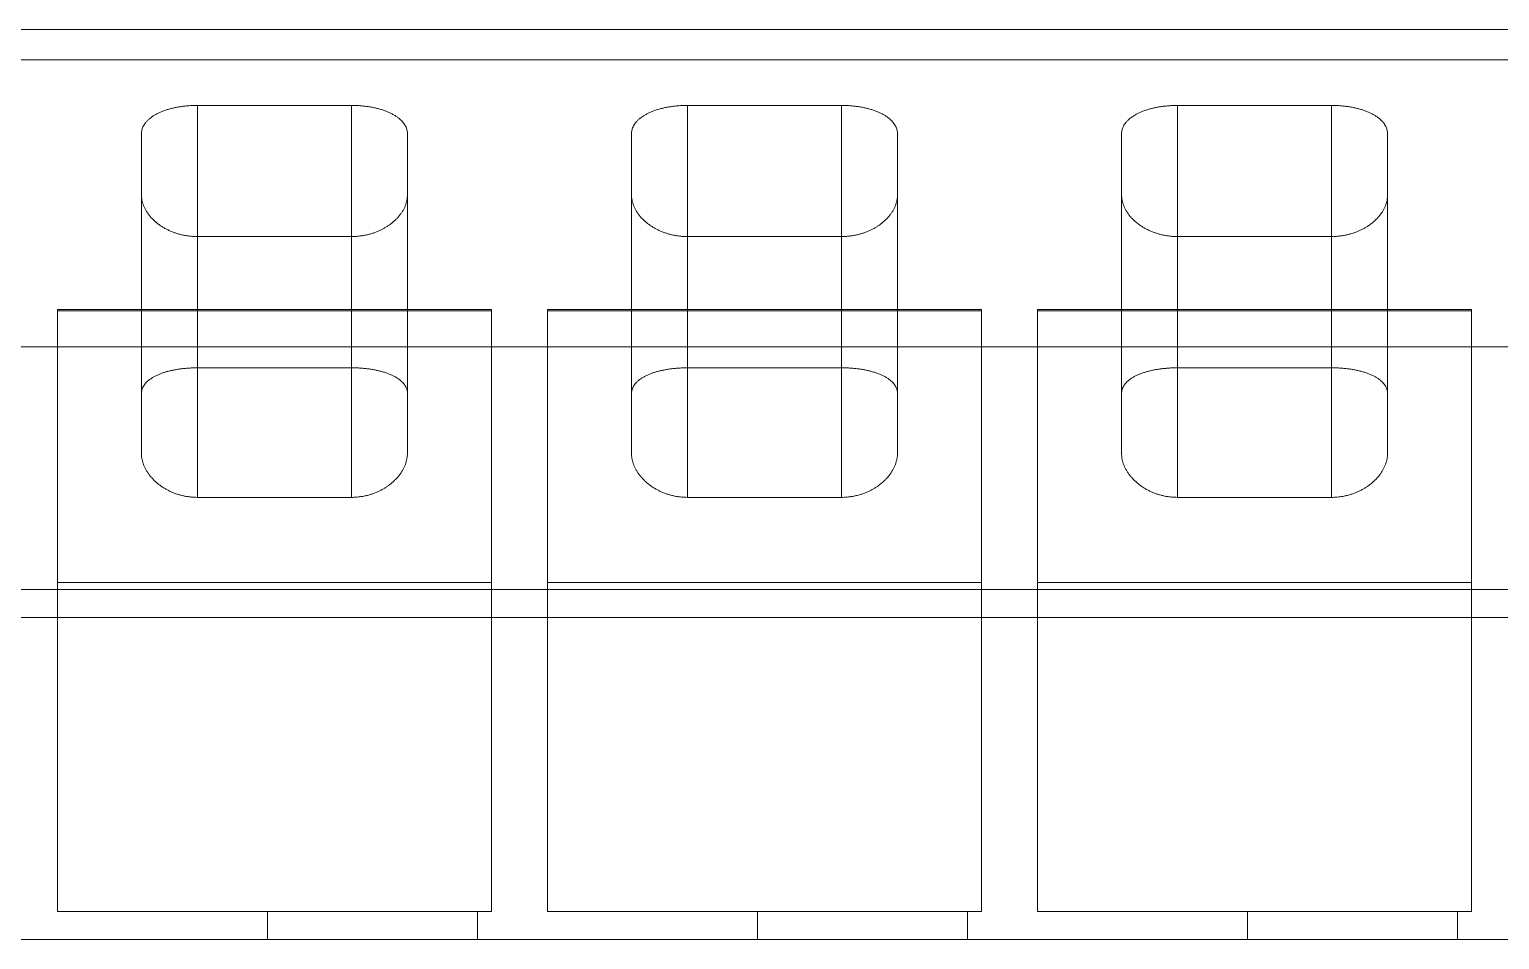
# Paper-space layout 'Presentación1' of a CAD drawing. Header units: millimetres. Extents: x 455 to 3402, y 15 to 1454.
# Drawn here: x 3157.21 to 3192.21, y 1432.61 to 1454.27 of the extents above; entities that cross this region are included whole.
import ezdxf

# ---------------------------------------------------------------- set-up
doc = ezdxf.new("R2010")
doc.units = ezdxf.units.MM

psp = doc.layouts.new('Presentación1')

# ---------------------------------------------------------------- linework, layer by layer
at = {"color": 7, "linetype": 'Continuous', "lineweight": 15}
for p, q in [((3264.878, 1454.274, -679.023), (3144.878, 1454.274, -679.023)), ((3264.878, 1453.553, -679.023), (3144.878, 1453.553, -679.023)), ((3161.211, 1452.464, -679.023), (3164.878, 1452.464, -679.023)), ((3161.211, 1452.464, -679.023), (3161.211, 1446.218, -679.023)), ((3164.878, 1452.464, -679.023), (3164.878, 1446.218, -679.023)), ((3172.878, 1452.464, -679.023), (3176.544, 1452.464, -679.023)), ((3172.878, 1452.464, -679.023), (3172.878, 1446.218, -679.023)), ((3176.544, 1452.464, -679.023), (3176.544, 1446.218, -679.023)), ((3184.544, 1452.464, -679.023), (3188.211, 1452.464, -679.023)), ((3184.544, 1452.464, -679.023), (3184.544, 1446.218, -679.023)), ((3188.211, 1452.464, -679.023), (3188.211, 1446.218, -679.023)), ((3159.878, 1450.337, -679.023), (3159.878, 1451.783, -679.023)), ((3159.878, 1451.783, -679.023), (3159.878, 1445.604, -679.023)), ((3166.211, 1451.783, -679.023), (3166.211, 1450.337, -679.023)), ((3166.211, 1451.783, -679.023), (3166.211, 1445.604, -679.023)), ((3171.544, 1450.337, -679.023), (3171.544, 1451.783, -679.023)), ((3171.544, 1451.783, -679.023), (3171.544, 1445.604, -679.023)), ((3177.878, 1451.783, -679.023), (3177.878, 1450.337, -679.023)), ((3177.878, 1451.783, -679.023), (3177.878, 1445.604, -679.023)), ((3183.211, 1450.337, -679.023), (3183.211, 1451.783, -679.023)), ((3183.211, 1451.783, -679.023), (3183.211, 1445.604, -679.023)), ((3189.544, 1451.783, -679.023), (3189.544, 1450.337, -679.023)), ((3189.544, 1451.783, -679.023), (3189.544, 1445.604, -679.023)), ((3159.878, 1450.337, -679.023), (3159.878, 1444.185, -679.023)), ((3166.211, 1450.337, -679.023), (3166.211, 1444.185, -679.023)), ((3171.544, 1450.337, -679.023), (3171.544, 1444.185, -679.023)), ((3177.878, 1450.337, -679.023), (3177.878, 1444.185, -679.023)), ((3183.211, 1450.337, -679.023), (3183.211, 1444.185, -679.023)), ((3189.544, 1450.337, -679.023), (3189.544, 1444.185, -679.023)), ((3164.878, 1449.343, -679.023), (3161.211, 1449.343, -679.023)), ((3161.211, 1449.343, -679.023), (3161.211, 1443.134, -679.023)), ((3164.878, 1449.343, -679.023), (3164.878, 1443.134, -679.023)), ((3176.544, 1449.343, -679.023), (3172.878, 1449.343, -679.023)), ((3172.878, 1449.343, -679.023), (3172.878, 1443.134, -679.023)), ((3176.544, 1449.343, -679.023), (3176.544, 1443.134, -679.023)), ((3188.211, 1449.343, -679.023), (3184.544, 1449.343, -679.023)), ((3184.544, 1449.343, -679.023), (3184.544, 1443.134, -679.023)), ((3188.211, 1449.343, -679.023), (3188.211, 1443.134, -679.023)), ((3157.878, 1447.607, -679.023), (3157.878, 1441.111, -679.023)), ((3157.878, 1447.607, -679.023), (3157.878, 1447.574, -679.023)), ((3168.211, 1447.607, -679.023), (3157.878, 1447.607, -679.023)), ((3168.211, 1441.111, -679.023), (3168.211, 1447.607, -679.023)), ((3168.211, 1447.574, -679.023), (3168.211, 1447.607, -679.023)), ((3169.544, 1447.607, -679.023), (3169.544, 1441.111, -679.023)), ((3179.878, 1447.607, -679.023), (3169.544, 1447.607, -679.023)), ((3169.544, 1447.607, -679.023), (3169.544, 1447.574, -679.023)), ((3179.878, 1441.111, -679.023), (3179.878, 1447.607, -679.023)), ((3179.878, 1447.574, -679.023), (3179.878, 1447.607, -679.023)), ((3181.211, 1447.607, -679.023), (3181.211, 1441.111, -679.023)), ((3191.544, 1447.607, -679.023), (3181.211, 1447.607, -679.023)), ((3181.211, 1447.607, -679.023), (3181.211, 1447.574, -679.023)), ((3191.544, 1441.111, -679.023), (3191.544, 1447.607, -679.023)), ((3191.544, 1447.574, -679.023), (3191.544, 1447.607, -679.023)), ((3168.211, 1447.574, -679.023), (3157.878, 1447.574, -679.023)), ((3157.878, 1433.274, -679.023), (3157.878, 1447.574, -679.023)), ((3168.211, 1447.574, -679.023), (3168.211, 1433.274, -679.023)), ((3179.878, 1447.574, -679.023), (3169.544, 1447.574, -679.023)), ((3169.544, 1433.274, -679.023), (3169.544, 1447.574, -679.023)), ((3179.878, 1447.574, -679.023), (3179.878, 1433.274, -679.023)), ((3191.544, 1447.574, -679.023), (3181.211, 1447.574, -679.023)), ((3181.211, 1433.274, -679.023), (3181.211, 1447.574, -679.023)), ((3191.544, 1447.574, -679.023), (3191.544, 1433.274, -679.023)), ((3264.878, 1446.714, -679.023), (3144.878, 1446.714, -679.023)), ((3161.211, 1446.218, -679.023), (3164.878, 1446.218, -679.023)), ((3172.878, 1446.218, -679.023), (3176.544, 1446.218, -679.023)), ((3184.544, 1446.218, -679.023), (3188.211, 1446.218, -679.023)), ((3159.878, 1444.185, -679.023), (3159.878, 1445.604, -679.023)), ((3166.211, 1445.604, -679.023), (3166.211, 1444.185, -679.023)), ((3171.544, 1444.185, -679.023), (3171.544, 1445.604, -679.023)), ((3177.878, 1445.604, -679.023), (3177.878, 1444.185, -679.023)), ((3183.211, 1444.185, -679.023), (3183.211, 1445.604, -679.023)), ((3189.544, 1445.604, -679.023), (3189.544, 1444.185, -679.023)), ((3164.878, 1443.134, -679.023), (3161.211, 1443.134, -679.023)), ((3176.544, 1443.134, -679.023), (3172.878, 1443.134, -679.023)), ((3188.211, 1443.134, -679.023), (3184.544, 1443.134, -679.023)), ((3157.878, 1433.274, -679.023), (3157.878, 1441.111, -679.023)), ((3168.211, 1441.111, -679.023), (3157.878, 1441.111, -679.023)), ((3168.211, 1441.111, -679.023), (3168.211, 1433.274, -679.023)), ((3169.544, 1433.274, -679.023), (3169.544, 1441.111, -679.023)), ((3179.878, 1441.111, -679.023), (3169.544, 1441.111, -679.023)), ((3179.878, 1441.111, -679.023), (3179.878, 1433.274, -679.023)), ((3181.211, 1433.274, -679.023), (3181.211, 1441.111, -679.023)), ((3191.544, 1441.111, -679.023), (3181.211, 1441.111, -679.023)), ((3191.544, 1441.111, -679.023), (3191.544, 1433.274, -679.023)), ((3264.878, 1440.941, -679.023), (3144.878, 1440.941, -679.023)), ((3264.878, 1440.274, -679.023), (3144.878, 1440.274, -679.023)), ((3168.211, 1433.274, -679.023), (3157.878, 1433.274, -679.023)), ((3162.878, 1433.274, -679.023), (3157.878, 1433.274, -679.023)), ((3162.878, 1433.274, -679.023), (3162.878, 1432.607, -679.023)), ((3162.878, 1433.274, -679.023), (3167.878, 1433.274, -679.023)), ((3167.878, 1433.274, -679.023), (3167.878, 1432.607, -679.023)), ((3168.211, 1433.274, -679.023), (3167.878, 1433.274, -679.023)), ((3179.878, 1433.274, -679.023), (3169.544, 1433.274, -679.023)), ((3174.544, 1433.274, -679.023), (3169.544, 1433.274, -679.023)), ((3174.544, 1433.274, -679.023), (3174.544, 1432.607, -679.023)), ((3174.544, 1433.274, -679.023), (3179.544, 1433.274, -679.023)), ((3179.544, 1433.274, -679.023), (3179.544, 1432.607, -679.023)), ((3179.878, 1433.274, -679.023), (3179.544, 1433.274, -679.023)), ((3191.544, 1433.274, -679.023), (3181.211, 1433.274, -679.023)), ((3186.211, 1433.274, -679.023), (3181.211, 1433.274, -679.023)), ((3186.211, 1433.274, -679.023), (3186.211, 1432.607, -679.023)), ((3186.211, 1433.274, -679.023), (3191.211, 1433.274, -679.023)), ((3191.211, 1433.274, -679.023), (3191.211, 1432.607, -679.023)), ((3191.544, 1433.274, -679.023), (3191.211, 1433.274, -679.023)), ((3144.878, 1432.607, -679.023), (3192.878, 1432.607, -679.023)), ((3156.211, 1432.607, -679.023), (3162.878, 1432.607, -679.023)), ((3167.878, 1432.607, -679.023), (3162.878, 1432.607, -679.023)), ((3167.878, 1432.607, -679.023), (3174.544, 1432.607, -679.023)), ((3179.544, 1432.607, -679.023), (3174.544, 1432.607, -679.023)), ((3179.544, 1432.607, -679.023), (3186.211, 1432.607, -679.023)), ((3191.211, 1432.607, -679.023), (3186.211, 1432.607, -679.023)), ((3191.211, 1432.607, -679.023), (3192.878, 1432.607, -679.023))]:
    psp.add_line(p, q, dxfattribs=at)
for points, knots in [([(3159.878, 1451.783, -679.023), (3159.878, 1451.799, -679.023), (3159.88, 1451.832, -679.023), (3159.889, 1451.88, -679.023), (3159.904, 1451.928, -679.023), (3159.926, 1451.977, -679.023), (3159.956, 1452.026, -679.023), (3159.996, 1452.076, -679.023), (3160.043, 1452.125, -679.023), (3160.098, 1452.171, -679.023), (3160.158, 1452.213, -679.023), (3160.224, 1452.252, -679.023), (3160.294, 1452.288, -679.023), (3160.369, 1452.32, -679.023), (3160.451, 1452.35, -679.023), (3160.533, 1452.376, -679.023), (3160.617, 1452.398, -679.023), (3160.7, 1452.416, -679.023), (3160.787, 1452.431, -679.023), (3160.875, 1452.444, -679.023), (3160.962, 1452.453, -679.023), (3161.047, 1452.459, -679.023), (3161.129, 1452.463, -679.023), (3161.184, 1452.464, -679.023), (3161.211, 1452.464, -679.023)], [0, 0, 0, 0, 0.045701, 0.091484, 0.137263, 0.18296, 0.234721, 0.286699, 0.338733, 0.390676, 0.442407, 0.489747, 0.5373, 0.584906, 0.632424, 0.679735, 0.721536, 0.763511, 0.805537, 0.847497, 0.889284, 0.926175, 0.963109, 1, 1, 1, 1]), ([(3164.878, 1452.464, -679.023), (3164.907, 1452.464, -679.023), (3164.966, 1452.463, -679.023), (3165.058, 1452.459, -679.023), (3165.154, 1452.451, -679.023), (3165.252, 1452.439, -679.023), (3165.348, 1452.424, -679.023), (3165.441, 1452.405, -679.023), (3165.531, 1452.383, -679.023), (3165.617, 1452.357, -679.023), (3165.698, 1452.329, -679.023), (3165.776, 1452.297, -679.023), (3165.849, 1452.261, -679.023), (3165.917, 1452.222, -679.023), (3165.979, 1452.18, -679.023), (3166.031, 1452.138, -679.023), (3166.075, 1452.096, -679.023), (3166.112, 1452.054, -679.023), (3166.142, 1452.011, -679.023), (3166.168, 1451.967, -679.023), (3166.187, 1451.922, -679.023), (3166.201, 1451.876, -679.023), (3166.21, 1451.83, -679.023), (3166.211, 1451.799, -679.023), (3166.211, 1451.783, -679.023)], [0, 0, 0, 0, 0.03967, 0.079339, 0.124961, 0.170738, 0.216524, 0.262155, 0.308745, 0.355481, 0.402229, 0.448833, 0.498675, 0.548665, 0.598669, 0.648529, 0.692404, 0.736401, 0.780445, 0.824456, 0.868345, 0.912217, 0.956126, 1, 1, 1, 1]), ([(3171.544, 1451.783, -679.023), (3171.545, 1451.799, -679.023), (3171.546, 1451.832, -679.023), (3171.556, 1451.88, -679.023), (3171.571, 1451.928, -679.023), (3171.593, 1451.977, -679.023), (3171.623, 1452.026, -679.023), (3171.662, 1452.076, -679.023), (3171.709, 1452.125, -679.023), (3171.764, 1452.171, -679.023), (3171.825, 1452.213, -679.023), (3171.89, 1452.252, -679.023), (3171.96, 1452.288, -679.023), (3172.036, 1452.32, -679.023), (3172.117, 1452.35, -679.023), (3172.2, 1452.376, -679.023), (3172.284, 1452.398, -679.023), (3172.367, 1452.416, -679.023), (3172.453, 1452.431, -679.023), (3172.542, 1452.444, -679.023), (3172.629, 1452.453, -679.023), (3172.714, 1452.459, -679.023), (3172.796, 1452.463, -679.023), (3172.85, 1452.464, -679.023), (3172.878, 1452.464, -679.023)], [0, 0, 0, 0, 0.045701, 0.091484, 0.137263, 0.18296, 0.234721, 0.286699, 0.338733, 0.390676, 0.442407, 0.489747, 0.5373, 0.584906, 0.632424, 0.679735, 0.721536, 0.763511, 0.805537, 0.847497, 0.889284, 0.926175, 0.963109, 1, 1, 1, 1]), ([(3176.544, 1452.464, -679.023), (3176.574, 1452.464, -679.023), (3176.633, 1452.463, -679.023), (3176.725, 1452.459, -679.023), (3176.821, 1452.451, -679.023), (3176.919, 1452.439, -679.023), (3177.015, 1452.424, -679.023), (3177.108, 1452.405, -679.023), (3177.197, 1452.383, -679.023), (3177.283, 1452.357, -679.023), (3177.365, 1452.329, -679.023), (3177.442, 1452.297, -679.023), (3177.516, 1452.261, -679.023), (3177.584, 1452.222, -679.023), (3177.646, 1452.18, -679.023), (3177.698, 1452.138, -679.023), (3177.742, 1452.096, -679.023), (3177.778, 1452.054, -679.023), (3177.809, 1452.011, -679.023), (3177.834, 1451.967, -679.023), (3177.854, 1451.922, -679.023), (3177.868, 1451.876, -679.023), (3177.876, 1451.83, -679.023), (3177.877, 1451.799, -679.023), (3177.878, 1451.783, -679.023)], [0, 0, 0, 0, 0.03967, 0.079339, 0.124961, 0.170738, 0.216524, 0.262155, 0.308745, 0.355481, 0.402229, 0.448833, 0.498675, 0.548665, 0.598669, 0.648529, 0.692404, 0.736401, 0.780445, 0.824456, 0.868345, 0.912217, 0.956126, 1, 1, 1, 1]), ([(3183.211, 1451.783, -679.023), (3183.212, 1451.801, -679.023), (3183.213, 1451.837, -679.023), (3183.225, 1451.89, -679.023), (3183.243, 1451.942, -679.023), (3183.268, 1451.993, -679.023), (3183.301, 1452.042, -679.023), (3183.342, 1452.09, -679.023), (3183.39, 1452.137, -679.023), (3183.445, 1452.181, -679.023), (3183.507, 1452.223, -679.023), (3183.574, 1452.262, -679.023), (3183.646, 1452.296, -679.023), (3183.721, 1452.327, -679.023), (3183.8, 1452.356, -679.023), (3183.885, 1452.381, -679.023), (3183.97, 1452.402, -679.023), (3184.055, 1452.42, -679.023), (3184.14, 1452.434, -679.023), (3184.227, 1452.446, -679.023), (3184.315, 1452.455, -679.023), (3184.398, 1452.46, -679.023), (3184.475, 1452.463, -679.023), (3184.521, 1452.464, -679.023), (3184.544, 1452.464, -679.023)], [0, 0, 0, 0, 0.050139, 0.100447, 0.150803, 0.201094, 0.251219, 0.301542, 0.352077, 0.402666, 0.453166, 0.50346, 0.549362, 0.595469, 0.641631, 0.687707, 0.733585, 0.774214, 0.81501, 0.855855, 0.896639, 0.937259, 0.968629, 1, 1, 1, 1]), ([(3188.211, 1452.464, -679.023), (3188.241, 1452.464, -679.023), (3188.299, 1452.463, -679.023), (3188.392, 1452.459, -679.023), (3188.487, 1452.451, -679.023), (3188.586, 1452.439, -679.023), (3188.681, 1452.424, -679.023), (3188.774, 1452.405, -679.023), (3188.864, 1452.383, -679.023), (3188.95, 1452.357, -679.023), (3189.031, 1452.329, -679.023), (3189.109, 1452.297, -679.023), (3189.182, 1452.261, -679.023), (3189.251, 1452.222, -679.023), (3189.312, 1452.18, -679.023), (3189.365, 1452.138, -679.023), (3189.408, 1452.096, -679.023), (3189.445, 1452.054, -679.023), (3189.476, 1452.011, -679.023), (3189.501, 1451.967, -679.023), (3189.52, 1451.922, -679.023), (3189.534, 1451.876, -679.023), (3189.543, 1451.83, -679.023), (3189.544, 1451.799, -679.023), (3189.544, 1451.783, -679.023)], [0, 0, 0, 0, 0.039669, 0.079338, 0.12496, 0.170739, 0.216524, 0.262155, 0.308744, 0.355481, 0.402228, 0.448833, 0.498675, 0.548665, 0.598669, 0.648529, 0.692404, 0.7364, 0.780445, 0.824456, 0.868345, 0.912217, 0.956126, 1, 1, 1, 1]), ([(3161.211, 1449.343, -679.023), (3161.182, 1449.344, -679.023), (3161.125, 1449.344, -679.023), (3161.04, 1449.351, -679.023), (3160.955, 1449.362, -679.023), (3160.871, 1449.378, -679.023), (3160.788, 1449.397, -679.023), (3160.708, 1449.421, -679.023), (3160.628, 1449.449, -679.023), (3160.55, 1449.481, -679.023), (3160.474, 1449.518, -679.023), (3160.402, 1449.557, -679.023), (3160.33, 1449.603, -679.023), (3160.26, 1449.653, -679.023), (3160.193, 1449.71, -679.023), (3160.132, 1449.769, -679.023), (3160.078, 1449.829, -679.023), (3160.031, 1449.89, -679.023), (3159.99, 1449.952, -679.023), (3159.956, 1450.015, -679.023), (3159.928, 1450.078, -679.023), (3159.906, 1450.142, -679.023), (3159.89, 1450.207, -679.023), (3159.88, 1450.272, -679.023), (3159.878, 1450.316, -679.023), (3159.878, 1450.337, -679.023)], [0, 0, 0, 0, 0.036433, 0.07293, 0.109368, 0.146856, 0.184458, 0.222073, 0.259581, 0.300586, 0.341696, 0.382825, 0.423854, 0.472584, 0.521436, 0.570308, 0.619064, 0.666305, 0.713665, 0.761073, 0.808449, 0.855703, 0.903789, 0.951914, 1, 1, 1, 1]), ([(3166.211, 1450.337, -679.023), (3166.21, 1450.316, -679.023), (3166.209, 1450.272, -679.023), (3166.199, 1450.207, -679.023), (3166.183, 1450.142, -679.023), (3166.161, 1450.077, -679.023), (3166.132, 1450.013, -679.023), (3166.097, 1449.949, -679.023), (3166.056, 1449.888, -679.023), (3166.01, 1449.827, -679.023), (3165.957, 1449.768, -679.023), (3165.897, 1449.711, -679.023), (3165.832, 1449.656, -679.023), (3165.766, 1449.608, -679.023), (3165.7, 1449.565, -679.023), (3165.635, 1449.528, -679.023), (3165.567, 1449.494, -679.023), (3165.495, 1449.462, -679.023), (3165.419, 1449.433, -679.023), (3165.34, 1449.408, -679.023), (3165.258, 1449.387, -679.023), (3165.173, 1449.369, -679.023), (3165.086, 1449.356, -679.023), (3165.008, 1449.348, -679.023), (3164.938, 1449.344, -679.023), (3164.898, 1449.343, -679.023), (3164.878, 1449.343, -679.023)], [0, 0, 0, 0, 0.047962, 0.096084, 0.144283, 0.19248, 0.240592, 0.288548, 0.335637, 0.382934, 0.430311, 0.477656, 0.524879, 0.571919, 0.609369, 0.646941, 0.684535, 0.722071, 0.759492, 0.797233, 0.835157, 0.873124, 0.911012, 0.948721, 0.97436, 1, 1, 1, 1]), ([(3172.878, 1449.343, -679.023), (3172.849, 1449.344, -679.023), (3172.792, 1449.344, -679.023), (3172.707, 1449.351, -679.023), (3172.622, 1449.362, -679.023), (3172.537, 1449.378, -679.023), (3172.455, 1449.397, -679.023), (3172.374, 1449.421, -679.023), (3172.295, 1449.449, -679.023), (3172.217, 1449.481, -679.023), (3172.141, 1449.518, -679.023), (3172.069, 1449.557, -679.023), (3171.997, 1449.603, -679.023), (3171.927, 1449.653, -679.023), (3171.859, 1449.71, -679.023), (3171.798, 1449.769, -679.023), (3171.744, 1449.829, -679.023), (3171.697, 1449.89, -679.023), (3171.657, 1449.952, -679.023), (3171.623, 1450.015, -679.023), (3171.594, 1450.078, -679.023), (3171.572, 1450.142, -679.023), (3171.556, 1450.207, -679.023), (3171.546, 1450.272, -679.023), (3171.545, 1450.316, -679.023), (3171.544, 1450.337, -679.023)], [0, 0, 0, 0, 0.036433, 0.07293, 0.109368, 0.146856, 0.184458, 0.222073, 0.259581, 0.300586, 0.341696, 0.382825, 0.423854, 0.472584, 0.521436, 0.570308, 0.619064, 0.666305, 0.713665, 0.761073, 0.808449, 0.855703, 0.903789, 0.951914, 1, 1, 1, 1]), ([(3177.878, 1450.337, -679.023), (3177.877, 1450.316, -679.023), (3177.876, 1450.272, -679.023), (3177.866, 1450.207, -679.023), (3177.85, 1450.142, -679.023), (3177.827, 1450.077, -679.023), (3177.799, 1450.013, -679.023), (3177.764, 1449.949, -679.023), (3177.723, 1449.888, -679.023), (3177.676, 1449.827, -679.023), (3177.623, 1449.768, -679.023), (3177.564, 1449.711, -679.023), (3177.499, 1449.656, -679.023), (3177.433, 1449.608, -679.023), (3177.367, 1449.565, -679.023), (3177.302, 1449.528, -679.023), (3177.233, 1449.494, -679.023), (3177.161, 1449.462, -679.023), (3177.086, 1449.433, -679.023), (3177.007, 1449.408, -679.023), (3176.925, 1449.387, -679.023), (3176.84, 1449.369, -679.023), (3176.753, 1449.356, -679.023), (3176.675, 1449.348, -679.023), (3176.605, 1449.344, -679.023), (3176.565, 1449.343, -679.023), (3176.544, 1449.343, -679.023)], [0, 0, 0, 0, 0.047962, 0.096084, 0.144283, 0.19248, 0.240592, 0.288548, 0.335637, 0.382934, 0.430311, 0.477656, 0.524879, 0.571919, 0.609369, 0.646941, 0.684535, 0.722071, 0.759492, 0.797233, 0.835157, 0.873124, 0.911012, 0.948721, 0.97436, 1, 1, 1, 1]), ([(3184.544, 1449.343, -679.023), (3184.516, 1449.344, -679.023), (3184.459, 1449.344, -679.023), (3184.373, 1449.351, -679.023), (3184.288, 1449.362, -679.023), (3184.204, 1449.378, -679.023), (3184.121, 1449.397, -679.023), (3184.041, 1449.421, -679.023), (3183.962, 1449.449, -679.023), (3183.884, 1449.481, -679.023), (3183.807, 1449.518, -679.023), (3183.735, 1449.557, -679.023), (3183.664, 1449.603, -679.023), (3183.594, 1449.653, -679.023), (3183.526, 1449.71, -679.023), (3183.465, 1449.769, -679.023), (3183.411, 1449.829, -679.023), (3183.364, 1449.89, -679.023), (3183.324, 1449.952, -679.023), (3183.289, 1450.015, -679.023), (3183.261, 1450.078, -679.023), (3183.239, 1450.142, -679.023), (3183.223, 1450.207, -679.023), (3183.213, 1450.272, -679.023), (3183.212, 1450.316, -679.023), (3183.211, 1450.337, -679.023)], [0, 0, 0, 0, 0.036434, 0.072931, 0.109369, 0.146857, 0.184458, 0.222074, 0.259582, 0.300586, 0.341697, 0.382826, 0.423854, 0.472585, 0.521437, 0.570308, 0.619064, 0.666305, 0.713665, 0.761073, 0.808449, 0.855703, 0.903789, 0.951914, 1, 1, 1, 1]), ([(3189.544, 1450.337, -679.023), (3189.544, 1450.316, -679.023), (3189.543, 1450.272, -679.023), (3189.532, 1450.207, -679.023), (3189.516, 1450.142, -679.023), (3189.494, 1450.077, -679.023), (3189.465, 1450.013, -679.023), (3189.431, 1449.949, -679.023), (3189.39, 1449.888, -679.023), (3189.343, 1449.827, -679.023), (3189.29, 1449.768, -679.023), (3189.231, 1449.711, -679.023), (3189.166, 1449.656, -679.023), (3189.099, 1449.608, -679.023), (3189.033, 1449.565, -679.023), (3188.968, 1449.528, -679.023), (3188.9, 1449.494, -679.023), (3188.828, 1449.462, -679.023), (3188.753, 1449.433, -679.023), (3188.674, 1449.408, -679.023), (3188.591, 1449.387, -679.023), (3188.506, 1449.369, -679.023), (3188.42, 1449.356, -679.023), (3188.341, 1449.348, -679.023), (3188.272, 1449.344, -679.023), (3188.231, 1449.343, -679.023), (3188.211, 1449.343, -679.023)], [0, 0, 0, 0, 0.047962, 0.096084, 0.144284, 0.192479, 0.240593, 0.288548, 0.335637, 0.382934, 0.430311, 0.477656, 0.524879, 0.571918, 0.609369, 0.64694, 0.684535, 0.722072, 0.759492, 0.797233, 0.835157, 0.873125, 0.911012, 0.948722, 0.974361, 1, 1, 1, 1]), ([(3159.878, 1445.604, -679.023), (3159.878, 1445.619, -679.023), (3159.88, 1445.65, -679.023), (3159.89, 1445.696, -679.023), (3159.905, 1445.741, -679.023), (3159.928, 1445.786, -679.023), (3159.959, 1445.832, -679.023), (3159.998, 1445.876, -679.023), (3160.045, 1445.919, -679.023), (3160.099, 1445.96, -679.023), (3160.158, 1445.997, -679.023), (3160.223, 1446.031, -679.023), (3160.291, 1446.062, -679.023), (3160.365, 1446.09, -679.023), (3160.443, 1446.116, -679.023), (3160.524, 1446.139, -679.023), (3160.606, 1446.158, -679.023), (3160.688, 1446.174, -679.023), (3160.774, 1446.188, -679.023), (3160.861, 1446.199, -679.023), (3160.949, 1446.208, -679.023), (3161.037, 1446.214, -679.023), (3161.124, 1446.218, -679.023), (3161.182, 1446.218, -679.023), (3161.211, 1446.218, -679.023)], [0, 0, 0, 0, 0.046677, 0.093445, 0.140209, 0.18688, 0.237351, 0.288032, 0.338769, 0.389421, 0.439866, 0.486124, 0.532578, 0.579087, 0.625519, 0.671755, 0.713502, 0.755416, 0.797381, 0.839283, 0.881021, 0.920665, 0.960358, 1, 1, 1, 1]), ([(3164.878, 1446.218, -679.023), (3164.906, 1446.218, -679.023), (3164.961, 1446.218, -679.023), (3165.051, 1446.214, -679.023), (3165.146, 1446.207, -679.023), (3165.247, 1446.197, -679.023), (3165.345, 1446.184, -679.023), (3165.44, 1446.167, -679.023), (3165.532, 1446.147, -679.023), (3165.62, 1446.124, -679.023), (3165.703, 1446.098, -679.023), (3165.782, 1446.069, -679.023), (3165.856, 1446.036, -679.023), (3165.924, 1446.001, -679.023), (3165.986, 1445.963, -679.023), (3166.038, 1445.924, -679.023), (3166.081, 1445.886, -679.023), (3166.116, 1445.848, -679.023), (3166.146, 1445.808, -679.023), (3166.171, 1445.768, -679.023), (3166.189, 1445.727, -679.023), (3166.202, 1445.686, -679.023), (3166.21, 1445.645, -679.023), (3166.211, 1445.618, -679.023), (3166.211, 1445.604, -679.023)], [0, 0, 0, 0, 0.037726, 0.075451, 0.122579, 0.169871, 0.217169, 0.264303, 0.312107, 0.360066, 0.408035, 0.455852, 0.506146, 0.556594, 0.607055, 0.657366, 0.700834, 0.744426, 0.788066, 0.831672, 0.875153, 0.916757, 0.958394, 1, 1, 1, 1]), ([(3171.544, 1445.604, -679.023), (3171.545, 1445.619, -679.023), (3171.546, 1445.65, -679.023), (3171.556, 1445.696, -679.023), (3171.572, 1445.741, -679.023), (3171.595, 1445.786, -679.023), (3171.626, 1445.832, -679.023), (3171.665, 1445.876, -679.023), (3171.712, 1445.919, -679.023), (3171.765, 1445.96, -679.023), (3171.825, 1445.997, -679.023), (3171.889, 1446.031, -679.023), (3171.957, 1446.062, -679.023), (3172.031, 1446.09, -679.023), (3172.11, 1446.116, -679.023), (3172.191, 1446.139, -679.023), (3172.273, 1446.158, -679.023), (3172.355, 1446.174, -679.023), (3172.44, 1446.188, -679.023), (3172.528, 1446.199, -679.023), (3172.616, 1446.208, -679.023), (3172.703, 1446.214, -679.023), (3172.79, 1446.218, -679.023), (3172.849, 1446.218, -679.023), (3172.878, 1446.218, -679.023)], [0, 0, 0, 0, 0.046677, 0.093445, 0.140209, 0.18688, 0.237351, 0.288032, 0.338769, 0.389421, 0.439866, 0.486124, 0.532578, 0.579087, 0.625519, 0.671755, 0.713502, 0.755416, 0.797381, 0.839283, 0.881021, 0.920665, 0.960358, 1, 1, 1, 1]), ([(3176.544, 1446.218, -679.023), (3176.572, 1446.218, -679.023), (3176.628, 1446.218, -679.023), (3176.717, 1446.214, -679.023), (3176.813, 1446.207, -679.023), (3176.914, 1446.197, -679.023), (3177.012, 1446.184, -679.023), (3177.107, 1446.167, -679.023), (3177.199, 1446.147, -679.023), (3177.287, 1446.124, -679.023), (3177.37, 1446.098, -679.023), (3177.449, 1446.069, -679.023), (3177.522, 1446.036, -679.023), (3177.591, 1446.001, -679.023), (3177.653, 1445.963, -679.023), (3177.705, 1445.924, -679.023), (3177.748, 1445.886, -679.023), (3177.783, 1445.848, -679.023), (3177.813, 1445.808, -679.023), (3177.837, 1445.768, -679.023), (3177.856, 1445.727, -679.023), (3177.868, 1445.686, -679.023), (3177.876, 1445.645, -679.023), (3177.877, 1445.618, -679.023), (3177.878, 1445.604, -679.023)], [0, 0, 0, 0, 0.037726, 0.075451, 0.122579, 0.169871, 0.217169, 0.264303, 0.312107, 0.360066, 0.408035, 0.455852, 0.506146, 0.556594, 0.607055, 0.657366, 0.700834, 0.744426, 0.788066, 0.831672, 0.875153, 0.916757, 0.958394, 1, 1, 1, 1]), ([(3183.211, 1445.604, -679.023), (3183.212, 1445.62, -679.023), (3183.213, 1445.653, -679.023), (3183.224, 1445.701, -679.023), (3183.242, 1445.748, -679.023), (3183.266, 1445.794, -679.023), (3183.298, 1445.838, -679.023), (3183.337, 1445.881, -679.023), (3183.383, 1445.923, -679.023), (3183.436, 1445.962, -679.023), (3183.495, 1445.999, -679.023), (3183.56, 1446.033, -679.023), (3183.629, 1446.064, -679.023), (3183.701, 1446.092, -679.023), (3183.779, 1446.117, -679.023), (3183.86, 1446.14, -679.023), (3183.943, 1446.159, -679.023), (3184.027, 1446.175, -679.023), (3184.111, 1446.188, -679.023), (3184.197, 1446.199, -679.023), (3184.285, 1446.208, -679.023), (3184.372, 1446.214, -679.023), (3184.459, 1446.218, -679.023), (3184.516, 1446.218, -679.023), (3184.544, 1446.218, -679.023)], [0, 0, 0, 0, 0.048858, 0.097879, 0.146948, 0.195953, 0.244797, 0.293817, 0.343037, 0.392312, 0.441505, 0.490501, 0.535708, 0.581106, 0.626558, 0.671936, 0.717124, 0.758098, 0.799232, 0.840416, 0.881541, 0.922507, 0.961254, 1, 1, 1, 1]), ([(3188.211, 1446.218, -679.023), (3188.239, 1446.218, -679.023), (3188.294, 1446.218, -679.023), (3188.384, 1446.214, -679.023), (3188.48, 1446.207, -679.023), (3188.58, 1446.197, -679.023), (3188.679, 1446.184, -679.023), (3188.774, 1446.167, -679.023), (3188.866, 1446.147, -679.023), (3188.953, 1446.124, -679.023), (3189.036, 1446.098, -679.023), (3189.115, 1446.069, -679.023), (3189.189, 1446.036, -679.023), (3189.258, 1446.001, -679.023), (3189.319, 1445.963, -679.023), (3189.371, 1445.924, -679.023), (3189.414, 1445.886, -679.023), (3189.45, 1445.848, -679.023), (3189.48, 1445.808, -679.023), (3189.504, 1445.768, -679.023), (3189.522, 1445.727, -679.023), (3189.535, 1445.686, -679.023), (3189.543, 1445.645, -679.023), (3189.544, 1445.618, -679.023), (3189.544, 1445.604, -679.023)], [0, 0, 0, 0, 0.037725, 0.075451, 0.122579, 0.169871, 0.217168, 0.264304, 0.312107, 0.360067, 0.408035, 0.455851, 0.506145, 0.556594, 0.607056, 0.657366, 0.700834, 0.744426, 0.788066, 0.831672, 0.875153, 0.916757, 0.958394, 1, 1, 1, 1]), ([(3161.211, 1443.134, -679.023), (3161.183, 1443.135, -679.023), (3161.127, 1443.136, -679.023), (3161.043, 1443.143, -679.023), (3160.96, 1443.154, -679.023), (3160.878, 1443.17, -679.023), (3160.798, 1443.19, -679.023), (3160.719, 1443.214, -679.023), (3160.641, 1443.243, -679.023), (3160.565, 1443.276, -679.023), (3160.493, 1443.313, -679.023), (3160.42, 1443.354, -679.023), (3160.348, 1443.401, -679.023), (3160.278, 1443.454, -679.023), (3160.213, 1443.509, -679.023), (3160.154, 1443.567, -679.023), (3160.101, 1443.626, -679.023), (3160.053, 1443.688, -679.023), (3160.011, 1443.75, -679.023), (3159.974, 1443.814, -679.023), (3159.943, 1443.879, -679.023), (3159.919, 1443.942, -679.023), (3159.9, 1444.004, -679.023), (3159.887, 1444.064, -679.023), (3159.879, 1444.125, -679.023), (3159.878, 1444.165, -679.023), (3159.878, 1444.185, -679.023)], [0, 0, 0, 0, 0.035227, 0.070455, 0.106287, 0.142231, 0.178188, 0.214038, 0.252355, 0.290771, 0.329204, 0.367546, 0.413062, 0.458723, 0.50446, 0.55017, 0.595728, 0.642009, 0.688399, 0.734834, 0.781239, 0.827532, 0.870622, 0.913767, 0.956911, 1, 1, 1, 1]), ([(3166.211, 1444.185, -679.023), (3166.211, 1444.163, -679.023), (3166.209, 1444.119, -679.023), (3166.199, 1444.052, -679.023), (3166.184, 1443.985, -679.023), (3166.162, 1443.919, -679.023), (3166.134, 1443.852, -679.023), (3166.1, 1443.787, -679.023), (3166.06, 1443.721, -679.023), (3166.013, 1443.657, -679.023), (3165.96, 1443.594, -679.023), (3165.9, 1443.532, -679.023), (3165.835, 1443.473, -679.023), (3165.768, 1443.421, -679.023), (3165.703, 1443.376, -679.023), (3165.639, 1443.336, -679.023), (3165.571, 1443.299, -679.023), (3165.5, 1443.265, -679.023), (3165.424, 1443.234, -679.023), (3165.344, 1443.206, -679.023), (3165.259, 1443.181, -679.023), (3165.171, 1443.162, -679.023), (3165.089, 1443.148, -679.023), (3165.014, 1443.14, -679.023), (3164.946, 1443.135, -679.023), (3164.9, 1443.135, -679.023), (3164.878, 1443.134, -679.023)], [0, 0, 0, 0, 0.047388, 0.094926, 0.142537, 0.190147, 0.237681, 0.285068, 0.332858, 0.380856, 0.428933, 0.476976, 0.524898, 0.572637, 0.609793, 0.647069, 0.684364, 0.7216, 0.758724, 0.797543, 0.836493, 0.875423, 0.914215, 0.9428, 0.971416, 1, 1, 1, 1]), ([(3172.878, 1443.134, -679.023), (3172.85, 1443.135, -679.023), (3172.794, 1443.136, -679.023), (3172.71, 1443.143, -679.023), (3172.627, 1443.154, -679.023), (3172.545, 1443.17, -679.023), (3172.465, 1443.19, -679.023), (3172.386, 1443.214, -679.023), (3172.308, 1443.243, -679.023), (3172.232, 1443.276, -679.023), (3172.16, 1443.313, -679.023), (3172.087, 1443.354, -679.023), (3172.015, 1443.401, -679.023), (3171.945, 1443.454, -679.023), (3171.88, 1443.509, -679.023), (3171.821, 1443.567, -679.023), (3171.768, 1443.626, -679.023), (3171.72, 1443.688, -679.023), (3171.677, 1443.75, -679.023), (3171.641, 1443.814, -679.023), (3171.61, 1443.879, -679.023), (3171.585, 1443.942, -679.023), (3171.567, 1444.004, -679.023), (3171.554, 1444.064, -679.023), (3171.546, 1444.125, -679.023), (3171.545, 1444.165, -679.023), (3171.544, 1444.185, -679.023)], [0, 0, 0, 0, 0.035227, 0.070455, 0.106287, 0.142231, 0.178188, 0.214038, 0.252355, 0.290771, 0.329204, 0.367546, 0.413062, 0.458723, 0.50446, 0.55017, 0.595728, 0.642009, 0.688399, 0.734834, 0.781239, 0.827532, 0.870622, 0.913767, 0.956911, 1, 1, 1, 1]), ([(3177.878, 1444.185, -679.023), (3177.877, 1444.163, -679.023), (3177.876, 1444.119, -679.023), (3177.866, 1444.052, -679.023), (3177.85, 1443.985, -679.023), (3177.829, 1443.919, -679.023), (3177.801, 1443.852, -679.023), (3177.767, 1443.787, -679.023), (3177.726, 1443.721, -679.023), (3177.679, 1443.657, -679.023), (3177.626, 1443.594, -679.023), (3177.567, 1443.532, -679.023), (3177.501, 1443.473, -679.023), (3177.435, 1443.421, -679.023), (3177.369, 1443.376, -679.023), (3177.305, 1443.336, -679.023), (3177.238, 1443.299, -679.023), (3177.166, 1443.265, -679.023), (3177.091, 1443.234, -679.023), (3177.01, 1443.206, -679.023), (3176.925, 1443.181, -679.023), (3176.838, 1443.162, -679.023), (3176.756, 1443.148, -679.023), (3176.68, 1443.14, -679.023), (3176.613, 1443.135, -679.023), (3176.567, 1443.135, -679.023), (3176.544, 1443.134, -679.023)], [0, 0, 0, 0, 0.047388, 0.094926, 0.142537, 0.190147, 0.237681, 0.285068, 0.332858, 0.380856, 0.428933, 0.476976, 0.524898, 0.572637, 0.609793, 0.647069, 0.684364, 0.7216, 0.758724, 0.797543, 0.836493, 0.875423, 0.914215, 0.9428, 0.971416, 1, 1, 1, 1]), ([(3184.544, 1443.134, -679.023), (3184.516, 1443.135, -679.023), (3184.46, 1443.136, -679.023), (3184.377, 1443.143, -679.023), (3184.293, 1443.154, -679.023), (3184.211, 1443.17, -679.023), (3184.131, 1443.19, -679.023), (3184.052, 1443.214, -679.023), (3183.974, 1443.243, -679.023), (3183.898, 1443.276, -679.023), (3183.826, 1443.313, -679.023), (3183.754, 1443.354, -679.023), (3183.682, 1443.401, -679.023), (3183.611, 1443.454, -679.023), (3183.547, 1443.509, -679.023), (3183.488, 1443.567, -679.023), (3183.434, 1443.626, -679.023), (3183.386, 1443.688, -679.023), (3183.344, 1443.75, -679.023), (3183.307, 1443.814, -679.023), (3183.276, 1443.879, -679.023), (3183.252, 1443.942, -679.023), (3183.234, 1444.004, -679.023), (3183.221, 1444.064, -679.023), (3183.213, 1444.125, -679.023), (3183.212, 1444.165, -679.023), (3183.211, 1444.185, -679.023)], [0, 0, 0, 0, 0.035228, 0.070456, 0.106287, 0.142231, 0.178189, 0.214038, 0.252356, 0.290771, 0.329205, 0.367546, 0.413062, 0.458723, 0.50446, 0.55017, 0.595728, 0.642009, 0.688399, 0.734834, 0.781239, 0.827532, 0.870622, 0.913767, 0.956911, 1, 1, 1, 1]), ([(3189.544, 1444.185, -679.023), (3189.544, 1444.163, -679.023), (3189.543, 1444.119, -679.023), (3189.533, 1444.052, -679.023), (3189.517, 1443.985, -679.023), (3189.495, 1443.919, -679.023), (3189.467, 1443.852, -679.023), (3189.433, 1443.787, -679.023), (3189.393, 1443.721, -679.023), (3189.346, 1443.657, -679.023), (3189.293, 1443.594, -679.023), (3189.234, 1443.532, -679.023), (3189.168, 1443.473, -679.023), (3189.102, 1443.421, -679.023), (3189.036, 1443.376, -679.023), (3188.972, 1443.336, -679.023), (3188.904, 1443.299, -679.023), (3188.833, 1443.265, -679.023), (3188.757, 1443.234, -679.023), (3188.677, 1443.206, -679.023), (3188.592, 1443.181, -679.023), (3188.504, 1443.162, -679.023), (3188.422, 1443.148, -679.023), (3188.347, 1443.14, -679.023), (3188.279, 1443.135, -679.023), (3188.234, 1443.135, -679.023), (3188.211, 1443.134, -679.023)], [0, 0, 0, 0, 0.047388, 0.094926, 0.142537, 0.190147, 0.237681, 0.285068, 0.332859, 0.380856, 0.428933, 0.476976, 0.524898, 0.572637, 0.609794, 0.647069, 0.684364, 0.7216, 0.758724, 0.797542, 0.836493, 0.875423, 0.914215, 0.9428, 0.971416, 1, 1, 1, 1])]:
    psp.add_open_spline(points, degree=3, knots=knots, dxfattribs=at)

doc.saveas('drawing.dxf')
